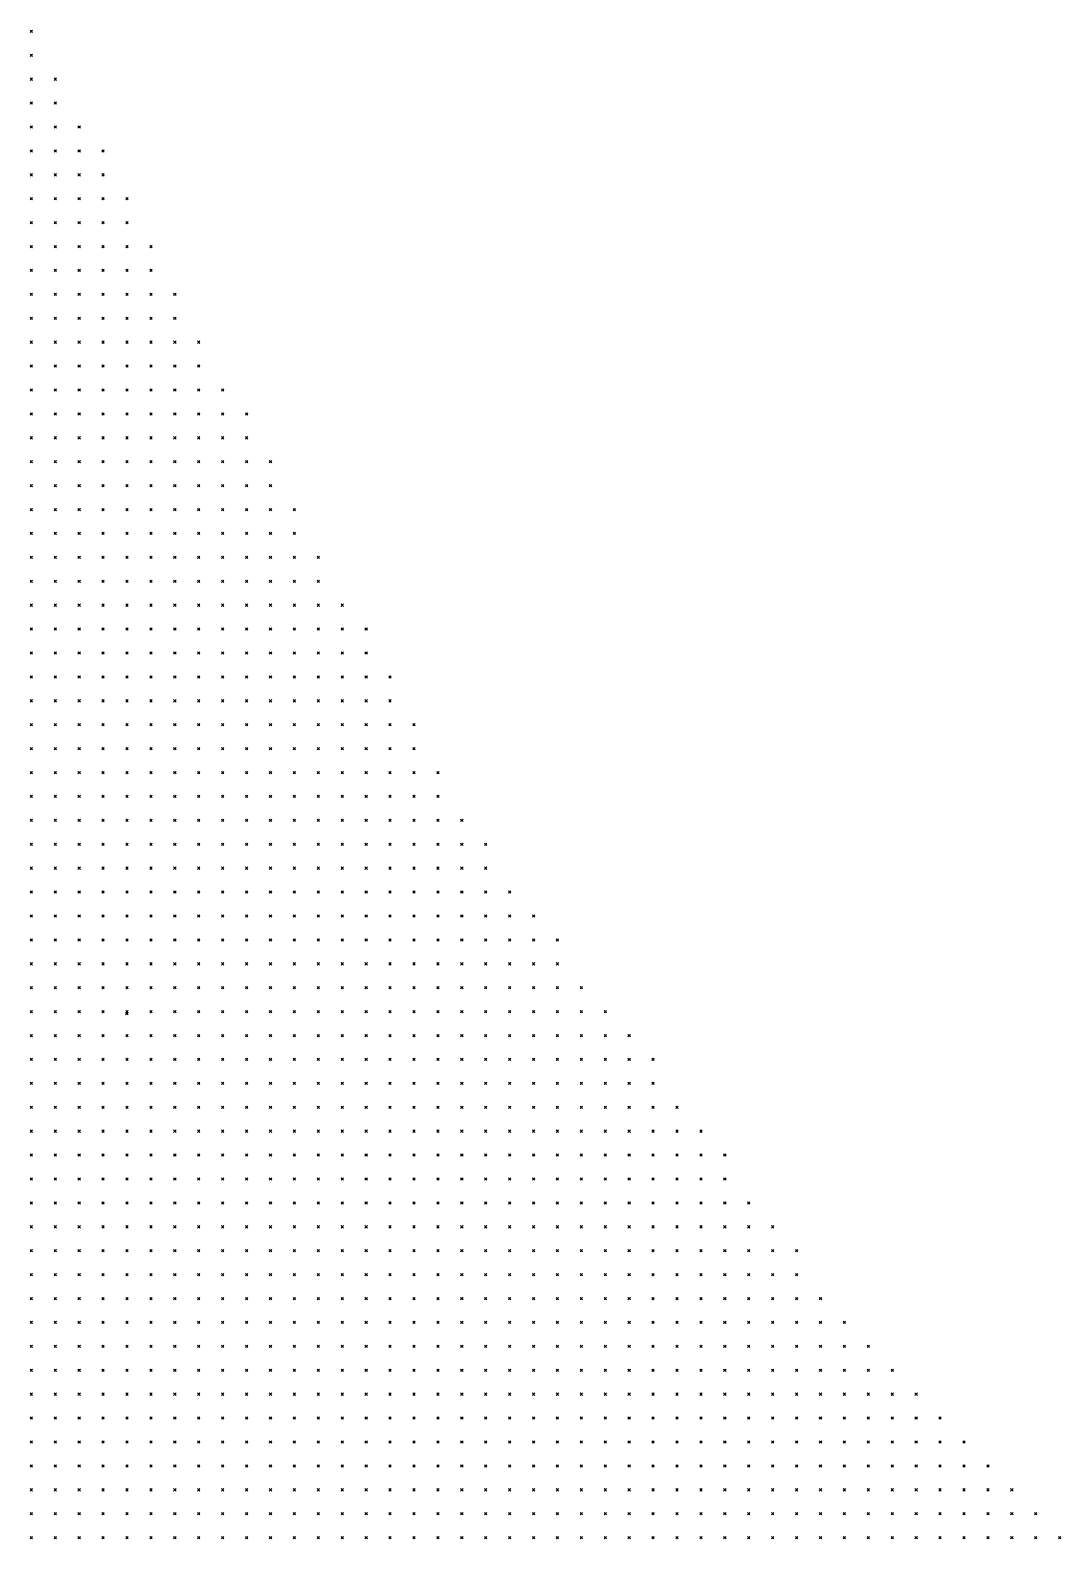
# Model space of a CAD drawing. Header units: metres. Extents: x 441556 to 446409, y 432338 to 461058.
# Drawn here: x 443606.5 to 443735.8, y 447163.1 to 447352.3 of the extents above; entities that cross this region are included whole.
import ezdxf

# ---------------------------------------------------------------- set-up
doc = ezdxf.new("R2010")
doc.units = ezdxf.units.M
doc.header["$MEASUREMENT"] = 0
doc.header["$PDMODE"] = 35
doc.header["$PDSIZE"] = 0.15
doc.layers.add('DTM-NOK-RevN_LIDAR_co_lidar', color=91, linetype='Continuous', lineweight=0)

msp = doc.modelspace()

# ---------------------------------------------------------------- linework, layer by layer
at = {"layer": 'DTM-NOK-RevN_LIDAR_co_lidar'}
for p in [(443606.649, 447352.165, 431.246), (443606.649, 447349.166, 429.344), (443606.649, 447346.166, 427.134), (443609.648, 447346.166, 428.389), (443606.649, 447343.167, 425.092), (443609.648, 447343.167, 426.367), (443606.649, 447340.168, 423.088), (443609.648, 447340.168, 424.361), (443612.647, 447340.168, 425.763), (443606.649, 447337.168, 421.081), (443609.648, 447337.168, 422.502), (443612.647, 447337.168, 423.935), (443615.647, 447337.168, 425.454), (443606.649, 447334.169, 419.059), (443609.648, 447334.169, 420.533), (443612.647, 447334.169, 422.048), (443615.647, 447334.169, 423.685), (443606.649, 447331.17, 417.105), (443609.648, 447331.17, 418.592), (443612.647, 447331.17, 420.29), (443615.647, 447331.17, 422.064), (443618.646, 447331.17, 423.807), (443606.649, 447328.17, 415.187), (443609.648, 447328.17, 416.716), (443612.647, 447328.17, 418.528), (443615.647, 447328.17, 420.278), (443618.646, 447328.17, 421.871), (443606.649, 447325.171, 413.347), (443609.648, 447325.171, 414.947), (443612.647, 447325.171, 416.664), (443615.647, 447325.171, 418.397), (443618.646, 447325.171, 420.207), (443621.645, 447325.171, 422.164), (443606.649, 447322.172, 411.392), (443609.648, 447322.172, 413.118), (443612.647, 447322.172, 414.904), (443615.647, 447322.172, 416.558), (443618.646, 447322.172, 418.315), (443621.645, 447322.172, 420.244), (443606.649, 447319.172, 409.465), (443609.648, 447319.172, 411.184), (443612.647, 447319.172, 412.91), (443615.647, 447319.172, 414.651), (443618.646, 447319.172, 416.423), (443621.645, 447319.172, 418.209), (443624.645, 447319.172, 419.999), (443606.649, 447316.173, 407.589), (443609.648, 447316.173, 409.444), (443612.647, 447316.173, 411.066), (443615.647, 447316.173, 412.754), (443618.646, 447316.173, 414.592), (443621.645, 447316.173, 416.294), (443624.645, 447316.173, 417.823), (443606.649, 447313.174, 405.884), (443609.648, 447313.174, 407.847), (443612.647, 447313.174, 409.494), (443615.647, 447313.174, 411.052), (443618.646, 447313.174, 412.719), (443621.645, 447313.174, 414.285), (443624.645, 447313.174, 415.72), (443627.644, 447313.174, 416.9), (443606.649, 447310.174, 404.285), (443609.648, 447310.174, 406.212), (443612.647, 447310.174, 407.898), (443615.647, 447310.174, 409.462), (443618.646, 447310.174, 410.94), (443621.645, 447310.174, 412.338), (443624.645, 447310.174, 413.698), (443627.644, 447310.174, 414.723), (443606.649, 447307.175, 402.575), (443609.648, 447307.175, 404.445), (443612.647, 447307.175, 406.175), (443615.647, 447307.175, 407.782), (443618.646, 447307.175, 409.174), (443621.645, 447307.175, 410.467), (443624.645, 447307.175, 411.731), (443627.644, 447307.175, 412.763), (443630.643, 447307.175, 413.754), (443606.649, 447304.176, 400.844), (443609.648, 447304.176, 402.65), (443612.647, 447304.176, 404.341), (443615.647, 447304.176, 405.932), (443618.646, 447304.176, 407.375), (443621.645, 447304.176, 408.633), (443624.645, 447304.176, 409.816), (443627.644, 447304.176, 410.933), (443630.643, 447304.176, 411.895), (443633.643, 447304.176, 412.706), (443606.649, 447301.176, 399.172), (443609.648, 447301.176, 400.926), (443612.647, 447301.176, 402.478), (443615.647, 447301.176, 404.064), (443618.646, 447301.176, 405.668), (443621.645, 447301.176, 406.903), (443624.645, 447301.176, 407.932), (443627.644, 447301.176, 408.927), (443630.643, 447301.176, 409.854), (443633.643, 447301.176, 410.725), (443606.649, 447298.177, 397.319), (443609.648, 447298.177, 398.94), (443612.647, 447298.177, 400.535), (443615.647, 447298.177, 402.153), (443618.646, 447298.177, 403.644), (443621.645, 447298.177, 404.78), (443624.645, 447298.177, 405.816), (443627.644, 447298.177, 406.621), (443630.643, 447298.177, 407.394), (443633.643, 447298.177, 409.008), (443636.642, 447298.177, 410.732), (443606.649, 447295.178, 395.203), (443609.648, 447295.178, 396.68), (443612.647, 447295.178, 398.274), (443615.647, 447295.178, 399.815), (443618.646, 447295.178, 401.177), (443621.645, 447295.178, 402.382), (443624.645, 447295.178, 403.336), (443627.644, 447295.178, 404.21), (443630.643, 447295.178, 405.717), (443633.643, 447295.178, 407.6), (443636.642, 447295.178, 409.208), (443606.649, 447292.178, 392.908), (443609.648, 447292.178, 394.433), (443612.647, 447292.178, 395.991), (443615.647, 447292.178, 397.562), (443618.646, 447292.178, 399.025), (443621.645, 447292.178, 400.138), (443624.645, 447292.178, 400.864), (443627.644, 447292.178, 402.085), (443630.643, 447292.178, 404.312), (443633.643, 447292.178, 405.974), (443636.642, 447292.178, 407.56), (443639.641, 447292.178, 409.316), (443606.649, 447289.179, 390.433), (443609.648, 447289.179, 391.94), (443612.647, 447289.179, 393.485), (443615.647, 447289.179, 395.264), (443618.646, 447289.179, 396.717), (443621.645, 447289.179, 397.403), (443624.645, 447289.179, 398.469), (443627.644, 447289.179, 400.65), (443630.643, 447289.179, 402.58), (443633.643, 447289.179, 404.148), (443636.642, 447289.179, 405.809), (443639.641, 447289.179, 407.583), (443606.649, 447286.18, 387.961), (443609.648, 447286.18, 389.543), (443612.647, 447286.18, 391.117), (443615.647, 447286.18, 392.248), (443618.646, 447286.18, 393.329), (443621.645, 447286.18, 394.812), (443624.645, 447286.18, 396.825), (443627.644, 447286.18, 399.194), (443630.643, 447286.18, 400.912), (443633.643, 447286.18, 402.496), (443636.642, 447286.18, 404.083), (443639.641, 447286.18, 405.78), (443642.641, 447286.18, 407.55), (443606.649, 447283.18, 385.378), (443609.648, 447283.18, 386.995), (443612.647, 447283.18, 387.916), (443615.647, 447283.18, 389.156), (443618.646, 447283.18, 390.799), (443621.645, 447283.18, 392.568), (443624.645, 447283.18, 395.436), (443627.644, 447283.18, 397.388), (443630.643, 447283.18, 398.943), (443633.643, 447283.18, 400.179), (443636.642, 447283.18, 401.909), (443639.641, 447283.18, 403.575), (443642.641, 447283.18, 404.994), (443606.649, 447280.181, 383.12), (443609.648, 447280.181, 384.72), (443612.647, 447280.181, 386.158), (443615.647, 447280.181, 387.113), (443618.646, 447280.181, 388.569), (443621.645, 447280.181, 391.306), (443624.645, 447280.181, 393.805), (443627.644, 447280.181, 395.296), (443630.643, 447280.181, 396.612), (443633.643, 447280.181, 398.071), (443636.642, 447280.181, 399.395), (443639.641, 447280.181, 400.093), (443642.641, 447280.181, 400.355), (443645.64, 447280.181, 400.995), (443606.649, 447277.182, 380.973), (443609.648, 447277.182, 382.584), (443612.647, 447277.182, 383.503), (443615.647, 447277.182, 384.797), (443618.646, 447277.182, 387.503), (443621.645, 447277.182, 390.161), (443624.645, 447277.182, 391.516), (443627.644, 447277.182, 392.761), (443630.643, 447277.182, 394.187), (443633.643, 447277.182, 395.654), (443636.642, 447277.182, 396.43), (443639.641, 447277.182, 396.838), (443642.641, 447277.182, 396.989), (443645.64, 447277.182, 397.875), (443648.639, 447277.182, 398.074), (443606.649, 447274.182, 378.547), (443609.648, 447274.182, 379.866), (443612.647, 447274.182, 381.328), (443615.647, 447274.182, 383.108), (443618.646, 447274.182, 385.455), (443621.645, 447274.182, 387.698), (443624.645, 447274.182, 389.351), (443627.644, 447274.182, 390.619), (443630.643, 447274.182, 392.313), (443633.643, 447274.182, 393.998), (443636.642, 447274.182, 394.262), (443639.641, 447274.182, 393.981), (443642.641, 447274.182, 394.262), (443645.64, 447274.182, 394.391), (443648.639, 447274.182, 395.015), (443606.649, 447271.183, 376.32), (443609.648, 447271.183, 377.904), (443612.647, 447271.183, 379.474), (443615.647, 447271.183, 381.3), (443618.646, 447271.183, 383.182), (443621.645, 447271.183, 385.06), (443624.645, 447271.183, 386.834), (443627.644, 447271.183, 388.129), (443630.643, 447271.183, 389.604), (443633.643, 447271.183, 389.908), (443636.642, 447271.183, 390.43), (443639.641, 447271.183, 390.748), (443642.641, 447271.183, 390.817), (443645.64, 447271.183, 391.554), (443648.639, 447271.183, 391.947), (443651.639, 447271.183, 392.576), (443606.649, 447268.183, 374.914), (443609.648, 447268.183, 376.22), (443612.647, 447268.183, 377.537), (443615.647, 447268.183, 379.089), (443618.646, 447268.183, 380.667), (443621.645, 447268.183, 382.25), (443624.645, 447268.183, 383.895), (443627.644, 447268.183, 385.246), (443630.643, 447268.183, 386.302), (443633.643, 447268.183, 387.019), (443636.642, 447268.183, 387.76), (443639.641, 447268.183, 387.931), (443642.641, 447268.183, 388.289), (443645.64, 447268.183, 389.026), (443648.639, 447268.183, 389.224), (443651.639, 447268.183, 389.88), (443606.649, 447265.184, 373.601), (443609.648, 447265.184, 374.303), (443612.647, 447265.184, 375.127), (443615.647, 447265.184, 376.471), (443618.646, 447265.184, 377.945), (443621.645, 447265.184, 379.25), (443624.645, 447265.184, 380.953), (443627.644, 447265.184, 382.791), (443630.643, 447265.184, 383.808), (443633.643, 447265.184, 384.565), (443636.642, 447265.184, 384.677), (443639.641, 447265.184, 385.22), (443642.641, 447265.184, 385.987), (443645.64, 447265.184, 386.147), (443648.639, 447265.184, 386.347), (443651.639, 447265.184, 386.366), (443654.638, 447265.184, 387.308), (443606.649, 447262.185, 372.16), (443609.648, 447262.185, 372.597), (443612.647, 447262.185, 373.295), (443615.647, 447262.185, 374.396), (443618.646, 447262.185, 375.581), (443621.645, 447262.185, 376.71), (443624.645, 447262.185, 378.017), (443627.644, 447262.185, 379.559), (443630.643, 447262.185, 381.294), (443633.643, 447262.185, 382.19), (443636.642, 447262.185, 382.407), (443639.641, 447262.185, 382.621), (443642.641, 447262.185, 383.369), (443645.64, 447262.185, 383.368), (443648.639, 447262.185, 383.828), (443651.639, 447262.185, 383.793), (443654.638, 447262.185, 384.771), (443606.649, 447259.185, 371.176), (443609.648, 447259.185, 371.763), (443612.647, 447259.185, 372.359), (443615.647, 447259.185, 373.142), (443618.646, 447259.185, 374.055), (443621.645, 447259.185, 374.995), (443624.645, 447259.185, 376.06), (443627.644, 447259.185, 377.244), (443630.643, 447259.185, 378.489), (443633.643, 447259.185, 379.456), (443636.642, 447259.185, 380.018), (443639.641, 447259.185, 380.462), (443642.641, 447259.185, 380.939), (443645.64, 447259.185, 381.469), (443648.639, 447259.185, 382.586), (443651.639, 447259.185, 383.196), (443654.638, 447259.185, 384.617), (443657.637, 447259.185, 386.451), (443606.649, 447256.186, 370.862), (443609.648, 447256.186, 371.531), (443612.647, 447256.186, 372.134), (443615.647, 447256.186, 372.869), (443618.646, 447256.186, 373.759), (443621.645, 447256.186, 374.564), (443624.645, 447256.186, 375.276), (443627.644, 447256.186, 376.037), (443630.643, 447256.186, 376.895), (443633.643, 447256.186, 377.809), (443636.642, 447256.186, 378.566), (443639.641, 447256.186, 379.318), (443642.641, 447256.186, 380.012), (443645.64, 447256.186, 380.95), (443648.639, 447256.186, 382.082), (443651.639, 447256.186, 383.437), (443654.638, 447256.186, 385.522), (443657.637, 447256.186, 387.779), (443606.649, 447253.187, 371.99), (443609.648, 447253.187, 373.07), (443612.647, 447253.187, 373.61), (443615.647, 447253.187, 373.947), (443618.646, 447253.187, 374.477), (443621.645, 447253.187, 374.975), (443624.645, 447253.187, 375.482), (443627.644, 447253.187, 376.144), (443630.643, 447253.187, 377.001), (443633.643, 447253.187, 377.62), (443636.642, 447253.187, 378.329), (443639.641, 447253.187, 379.312), (443642.641, 447253.187, 379.976), (443645.64, 447253.187, 381.127), (443648.639, 447253.187, 382.728), (443651.639, 447253.187, 384.78), (443654.638, 447253.187, 387.054), (443657.637, 447253.187, 388.76), (443660.637, 447253.187, 391.808), (443606.649, 447250.187, 374.685), (443609.648, 447250.187, 376.289), (443612.647, 447250.187, 376.949), (443615.647, 447250.187, 377.092), (443618.646, 447250.187, 377.236), (443621.645, 447250.187, 377.458), (443624.645, 447250.187, 377.409), (443627.644, 447250.187, 377.637), (443630.643, 447250.187, 378.486), (443633.643, 447250.187, 378.67), (443636.642, 447250.187, 379.201), (443639.641, 447250.187, 379.971), (443642.641, 447250.187, 380.729), (443645.64, 447250.187, 382.26), (443648.639, 447250.187, 384.54), (443651.639, 447250.187, 386.604), (443654.638, 447250.187, 388.696), (443657.637, 447250.187, 390.511), (443660.637, 447250.187, 393.366), (443663.636, 447250.187, 395.699), (443606.649, 447247.188, 378.453), (443609.648, 447247.188, 380.203), (443612.647, 447247.188, 380.91), (443615.647, 447247.188, 381.184), (443618.646, 447247.188, 381.505), (443621.645, 447247.188, 381.524), (443624.645, 447247.188, 381.008), (443627.644, 447247.188, 381.117), (443630.643, 447247.188, 381.688), (443633.643, 447247.188, 381.511), (443636.642, 447247.188, 381.212), (443639.641, 447247.188, 381.315), (443642.641, 447247.188, 382.78), (443645.64, 447247.188, 384.667), (443648.639, 447247.188, 387.267), (443651.639, 447247.188, 389.014), (443654.638, 447247.188, 390.698), (443657.637, 447247.188, 393.023), (443660.637, 447247.188, 395.258), (443663.636, 447247.188, 397.927), (443606.649, 447244.189, 381.842), (443609.648, 447244.189, 383.814), (443612.647, 447244.189, 384.87), (443615.647, 447244.189, 385.562), (443618.646, 447244.189, 385.98), (443621.645, 447244.189, 385.763), (443624.645, 447244.189, 385.674), (443627.644, 447244.189, 386.219), (443630.643, 447244.189, 385.993), (443633.643, 447244.189, 385.368), (443636.642, 447244.189, 384.09), (443639.641, 447244.189, 383.876), (443642.641, 447244.189, 385.709), (443645.64, 447244.189, 387.947), (443648.639, 447244.189, 390.373), (443651.639, 447244.189, 392.089), (443654.638, 447244.189, 393.324), (443657.637, 447244.189, 395.639), (443660.637, 447244.189, 397.911), (443663.636, 447244.189, 401.21), (443666.635, 447244.189, 404.98), (443606.649, 447241.189, 384.321), (443609.648, 447241.189, 386.732), (443612.647, 447241.189, 388.499), (443615.647, 447241.189, 389.879), (443618.646, 447241.189, 390.398), (443621.645, 447241.189, 390.32), (443624.645, 447241.189, 390.739), (443627.644, 447241.189, 391.004), (443630.643, 447241.189, 390.052), (443633.643, 447241.189, 389.06), (443636.642, 447241.189, 387.671), (443639.641, 447241.189, 387.678), (443642.641, 447241.189, 388.879), (443645.64, 447241.189, 391.208), (443648.639, 447241.189, 393.585), (443651.639, 447241.189, 395.234), (443654.638, 447241.189, 396.529), (443657.637, 447241.189, 399.329), (443660.637, 447241.189, 402.233), (443663.636, 447241.189, 405.199), (443666.635, 447241.189, 408.358), (443669.635, 447241.189, 410.684), (443606.649, 447238.19, 386.282), (443609.648, 447238.19, 389.063), (443612.647, 447238.19, 391.326), (443615.647, 447238.19, 393.155), (443618.646, 447238.19, 394.271), (443621.645, 447238.19, 394.701), (443624.645, 447238.19, 395.049), (443627.644, 447238.19, 394.688), (443630.643, 447238.19, 393.655), (443633.643, 447238.19, 392.765), (443636.642, 447238.19, 391.751), (443639.641, 447238.19, 391.828), (443642.641, 447238.19, 392.711), (443645.64, 447238.19, 394.518), (443648.639, 447238.19, 396.734), (443651.639, 447238.19, 398.915), (443654.638, 447238.19, 401.052), (443657.637, 447238.19, 404.418), (443660.637, 447238.19, 407.21), (443663.636, 447238.19, 409.472), (443666.635, 447238.19, 411.57), (443669.635, 447238.19, 413.401), (443672.634, 447238.19, 415.083), (443606.649, 447235.191, 387.469), (443609.648, 447235.191, 390.579), (443612.647, 447235.191, 393.317), (443615.647, 447235.191, 395.54), (443618.646, 447235.191, 397.187), (443621.645, 447235.191, 397.968), (443624.645, 447235.191, 398.25), (443627.644, 447235.191, 398.071), (443630.643, 447235.191, 397.266), (443633.643, 447235.191, 396.559), (443636.642, 447235.191, 395.717), (443639.641, 447235.191, 395.856), (443642.641, 447235.191, 397.12), (443645.64, 447235.191, 398.443), (443648.639, 447235.191, 400.091), (443651.639, 447235.191, 403.238), (443654.638, 447235.191, 406.196), (443657.637, 447235.191, 408.908), (443660.637, 447235.191, 411.336), (443663.636, 447235.191, 413.567), (443666.635, 447235.191, 415.251), (443669.635, 447235.191, 416.621), (443672.634, 447235.191, 417.96), (443606.649, 447232.191, 388.141), (443609.648, 447232.191, 391.201), (443612.647, 447232.191, 394.374), (443615.647, 447232.191, 397.303), (443618.646, 447232.191, 399.442), (443621.645, 447232.191, 400.64), (443624.645, 447232.191, 401.087), (443627.644, 447232.191, 401.276), (443630.643, 447232.191, 400.89), (443633.643, 447232.191, 400.224), (443636.642, 447232.191, 399.681), (443639.641, 447232.191, 400.348), (443642.641, 447232.191, 401.264), (443645.64, 447232.191, 402.628), (443648.639, 447232.191, 404.601), (443651.639, 447232.191, 407.049), (443654.638, 447232.191, 409.91), (443657.637, 447232.191, 412.006), (443660.637, 447232.191, 415.001), (443663.636, 447232.191, 416.924), (443666.635, 447232.191, 418.484), (443669.635, 447232.191, 419.909), (443672.634, 447232.191, 421.009), (443675.633, 447232.191, 421.471), (443606.649, 447229.192, 388.389), (443609.648, 447229.192, 391.245), (443612.647, 447229.192, 394.821), (443615.647, 447229.192, 398.096), (443618.62, 447228.931, 400.872), (443618.646, 447229.192, 400.403), (443621.645, 447229.192, 402.051), (443624.645, 447229.192, 403.281), (443627.644, 447229.192, 404.231), (443630.643, 447229.192, 404.295), (443633.643, 447229.192, 404.014), (443636.642, 447229.192, 404.118), (443639.641, 447229.192, 404.859), (443642.641, 447229.192, 405.655), (443645.64, 447229.192, 407.139), (443648.639, 447229.192, 408.637), (443651.639, 447229.192, 410.537), (443654.638, 447229.192, 412.947), (443657.637, 447229.192, 414.581), (443660.637, 447229.192, 417.078), (443663.636, 447229.192, 419.239), (443666.635, 447229.192, 421.044), (443669.635, 447229.192, 422.63), (443672.634, 447229.192, 423.545), (443675.633, 447229.192, 423.831), (443678.633, 447229.192, 423.014), (443606.649, 447226.193, 388.649), (443609.648, 447226.193, 391.299), (443612.647, 447226.193, 394.834), (443615.647, 447226.193, 398.176), (443618.646, 447226.193, 400.361), (443621.645, 447226.193, 402.266), (443624.645, 447226.193, 404.475), (443627.644, 447226.193, 406.403), (443630.643, 447226.193, 407.174), (443633.643, 447226.193, 407.299), (443636.642, 447226.193, 407.657), (443639.641, 447226.193, 408.339), (443642.641, 447226.193, 408.724), (443645.64, 447226.193, 409.73), (443648.639, 447226.193, 411.096), (443651.639, 447226.193, 412.854), (443654.638, 447226.193, 414.66), (443657.637, 447226.193, 416.241), (443660.637, 447226.193, 418.044), (443663.636, 447226.193, 419.806), (443666.635, 447226.193, 421.509), (443669.635, 447226.193, 423.132), (443672.634, 447226.193, 424.454), (443675.633, 447226.193, 424.983), (443678.633, 447226.193, 424.599), (443681.632, 447226.193, 423.891), (443606.649, 447223.193, 389.041), (443609.648, 447223.193, 391.698), (443612.647, 447223.193, 394.681), (443615.647, 447223.193, 397.453), (443618.646, 447223.193, 399.652), (443621.645, 447223.193, 401.955), (443624.645, 447223.193, 404.305), (443627.644, 447223.193, 406.14), (443630.643, 447223.193, 407.651), (443633.643, 447223.193, 408.753), (443636.642, 447223.193, 409.651), (443639.641, 447223.193, 410.335), (443642.641, 447223.193, 411.274), (443645.64, 447223.193, 412.187), (443648.639, 447223.193, 413.175), (443651.639, 447223.193, 414.249), (443654.638, 447223.193, 415.733), (443657.637, 447223.193, 417.083), (443660.637, 447223.193, 418.64), (443663.636, 447223.193, 420.086), (443666.635, 447223.193, 421.555), (443669.635, 447223.193, 423.075), (443672.634, 447223.193, 424.408), (443675.633, 447223.193, 425.438), (443678.633, 447223.193, 426.049), (443681.632, 447223.193, 426.644), (443684.631, 447223.193, 427.305), (443606.649, 447220.194, 388.775), (443609.648, 447220.194, 391.596), (443612.647, 447220.194, 394.366), (443615.647, 447220.194, 396.812), (443618.646, 447220.194, 399.124), (443621.645, 447220.194, 401.684), (443624.645, 447220.194, 404.297), (443627.644, 447220.194, 406.295), (443630.643, 447220.194, 407.994), (443633.643, 447220.194, 409.661), (443636.642, 447220.194, 410.918), (443639.641, 447220.194, 412.044), (443642.641, 447220.194, 412.867), (443645.64, 447220.194, 413.837), (443648.639, 447220.194, 414.646), (443651.639, 447220.194, 415.544), (443654.638, 447220.194, 416.873), (443657.637, 447220.194, 417.852), (443660.637, 447220.194, 419.043), (443663.636, 447220.194, 420.337), (443666.635, 447220.194, 421.597), (443669.635, 447220.194, 422.91), (443672.634, 447220.194, 424.257), (443675.633, 447220.194, 425.554), (443678.633, 447220.194, 426.858), (443681.632, 447220.194, 428.18), (443684.631, 447220.194, 429.597), (443606.649, 447217.195, 388.74), (443609.648, 447217.195, 391.462), (443612.647, 447217.195, 394.078), (443615.647, 447217.195, 396.669), (443618.646, 447217.195, 399.077), (443621.645, 447217.195, 401.731), (443624.645, 447217.195, 404.415), (443627.644, 447217.195, 406.656), (443630.643, 447217.195, 408.553), (443633.643, 447217.195, 410.15), (443636.642, 447217.195, 411.65), (443639.641, 447217.195, 412.94), (443642.641, 447217.195, 414.09), (443645.64, 447217.195, 414.929), (443648.639, 447217.195, 415.916), (443651.639, 447217.195, 416.844), (443654.638, 447217.195, 417.758), (443657.637, 447217.195, 418.668), (443660.637, 447217.195, 419.62), (443663.636, 447217.195, 420.758), (443666.635, 447217.195, 421.887), (443669.635, 447217.195, 422.978), (443672.634, 447217.195, 424.117), (443675.633, 447217.195, 425.392), (443678.633, 447217.195, 426.726), (443681.632, 447217.195, 428.104), (443684.631, 447217.195, 429.608), (443687.631, 447217.195, 431.269), (443606.649, 447214.195, 388.814), (443609.648, 447214.195, 391.912), (443612.647, 447214.195, 394.657), (443615.647, 447214.195, 397.011), (443618.646, 447214.195, 399.429), (443621.645, 447214.195, 402.06), (443624.645, 447214.195, 404.684), (443627.644, 447214.195, 406.903), (443630.643, 447214.195, 408.926), (443633.643, 447214.195, 410.529), (443636.642, 447214.195, 412.001), (443639.641, 447214.195, 413.624), (443642.641, 447214.195, 414.938), (443645.64, 447214.195, 415.994), (443648.639, 447214.195, 416.898), (443651.639, 447214.195, 417.701), (443654.638, 447214.195, 418.574), (443657.637, 447214.195, 419.434), (443660.637, 447214.195, 420.274), (443663.636, 447214.195, 421.144), (443666.635, 447214.195, 422.08), (443669.635, 447214.195, 423.034), (443672.634, 447214.195, 424.116), (443675.633, 447214.195, 425.256), (443678.633, 447214.195, 426.544), (443681.632, 447214.195, 427.936), (443684.631, 447214.195, 429.38), (443687.631, 447214.195, 431.043), (443690.63, 447214.195, 432.714), (443606.649, 447211.196, 389.367), (443609.648, 447211.196, 392.5), (443612.647, 447211.196, 394.977), (443615.647, 447211.196, 397.309), (443618.646, 447211.196, 399.818), (443621.645, 447211.196, 402.484), (443624.645, 447211.196, 404.859), (443627.644, 447211.196, 407.048), (443630.643, 447211.196, 409.135), (443633.643, 447211.196, 410.645), (443636.642, 447211.196, 412.127), (443639.641, 447211.196, 413.558), (443642.641, 447211.196, 414.973), (443645.64, 447211.196, 416.248), (443648.639, 447211.196, 417.312), (443651.639, 447211.196, 418.21), (443654.638, 447211.196, 419.022), (443657.637, 447211.196, 419.902), (443660.637, 447211.196, 420.776), (443663.636, 447211.196, 421.619), (443666.635, 447211.196, 422.414), (443669.635, 447211.196, 423.273), (443672.634, 447211.196, 424.191), (443675.633, 447211.196, 425.119), (443678.633, 447211.196, 426.182), (443681.632, 447211.196, 427.495), (443684.631, 447211.196, 428.943), (443687.631, 447211.196, 430.464), (443690.63, 447211.196, 432.151), (443693.63, 447211.196, 433.877), (443606.649, 447208.197, 388.837), (443609.648, 447208.197, 392.115), (443612.647, 447208.197, 394.702), (443615.647, 447208.197, 397.183), (443618.646, 447208.197, 399.989), (443621.645, 447208.197, 402.787), (443624.645, 447208.197, 405.253), (443627.644, 447208.197, 407.142), (443630.643, 447208.197, 408.855), (443633.643, 447208.197, 410.4), (443636.642, 447208.197, 411.928), (443639.641, 447208.197, 413.287), (443642.641, 447208.197, 414.449), (443645.64, 447208.197, 415.658), (443648.639, 447208.197, 416.849), (443651.639, 447208.197, 417.87), (443654.638, 447208.197, 418.925), (443657.637, 447208.197, 419.751), (443660.637, 447208.197, 420.662), (443663.636, 447208.197, 421.493), (443666.635, 447208.197, 422.371), (443669.635, 447208.197, 423.195), (443672.634, 447208.197, 424.011), (443675.633, 447208.197, 424.932), (443678.633, 447208.197, 425.939), (443681.632, 447208.197, 427.06), (443684.631, 447208.197, 428.376), (443687.631, 447208.197, 429.93), (443690.63, 447208.197, 431.667), (443693.63, 447208.197, 433.378), (443606.649, 447205.197, 388.623), (443609.648, 447205.197, 392.098), (443612.647, 447205.197, 394.761), (443615.647, 447205.197, 397.308), (443618.646, 447205.197, 400.04), (443621.645, 447205.197, 402.616), (443624.645, 447205.197, 405.017), (443627.644, 447205.197, 406.635), (443630.643, 447205.197, 408.149), (443633.643, 447205.197, 409.747), (443636.642, 447205.197, 411.118), (443639.641, 447205.197, 412.189), (443642.641, 447205.197, 413.265), (443645.64, 447205.197, 414.406), (443648.639, 447205.197, 415.698), (443651.639, 447205.197, 416.594), (443654.638, 447205.197, 417.959), (443657.637, 447205.197, 419.134), (443660.637, 447205.197, 420.067), (443663.636, 447205.197, 421.02), (443666.635, 447205.197, 421.797), (443669.635, 447205.197, 422.629), (443672.634, 447205.197, 423.517), (443675.633, 447205.197, 424.407), (443678.633, 447205.197, 425.335), (443681.632, 447205.197, 426.326), (443684.631, 447205.197, 427.498), (443687.631, 447205.197, 429.07), (443690.63, 447205.197, 431.016), (443693.63, 447205.197, 432.931), (443696.629, 447205.197, 434.615), (443606.649, 447202.198, 389.031), (443609.648, 447202.198, 392.472), (443612.647, 447202.198, 395.115), (443615.647, 447202.198, 397.543), (443618.646, 447202.198, 400.055), (443621.645, 447202.198, 402.177), (443624.645, 447202.198, 403.981), (443627.644, 447202.198, 405.48), (443630.643, 447202.198, 406.889), (443633.643, 447202.198, 408.372), (443636.642, 447202.198, 409.593), (443639.641, 447202.198, 410.737), (443642.641, 447202.198, 411.789), (443645.64, 447202.198, 413.031), (443648.639, 447202.198, 413.934), (443651.639, 447202.198, 414.967), (443654.638, 447202.198, 416.403), (443657.637, 447202.198, 417.895), (443660.637, 447202.198, 418.983), (443663.636, 447202.198, 420.066), (443666.635, 447202.198, 420.917), (443669.635, 447202.198, 421.82), (443672.634, 447202.198, 422.68), (443675.633, 447202.198, 423.58), (443678.633, 447202.198, 424.545), (443681.632, 447202.198, 425.567), (443684.631, 447202.198, 426.773), (443687.631, 447202.198, 428.281), (443690.63, 447202.198, 430.227), (443693.63, 447202.198, 432.284), (443696.629, 447202.198, 434.019), (443699.628, 447202.198, 435.755), (443606.649, 447199.199, 389.204), (443609.648, 447199.199, 392.473), (443612.647, 447199.199, 395.141), (443615.647, 447199.199, 397.429), (443618.646, 447199.199, 399.477), (443621.645, 447199.199, 401.213), (443624.645, 447199.199, 402.727), (443627.644, 447199.199, 404.015), (443630.643, 447199.199, 405.221), (443633.643, 447199.199, 406.48), (443636.642, 447199.199, 407.714), (443639.641, 447199.199, 408.432), (443642.641, 447199.199, 409.317), (443645.64, 447199.199, 411.187), (443648.639, 447199.199, 412.164), (443651.639, 447199.199, 413.682), (443654.638, 447199.199, 415.12), (443657.637, 447199.199, 416.335), (443660.637, 447199.199, 417.54), (443663.636, 447199.199, 418.642), (443666.635, 447199.199, 419.776), (443669.635, 447199.199, 420.741), (443672.634, 447199.199, 421.705), (443675.633, 447199.199, 422.751), (443678.633, 447199.199, 423.727), (443681.632, 447199.199, 424.727), (443684.631, 447199.199, 425.899), (443687.631, 447199.199, 427.355), (443690.63, 447199.199, 429.161), (443693.63, 447199.199, 430.981), (443696.629, 447199.199, 433.025), (443699.628, 447199.199, 435.269), (443702.628, 447199.199, 436.826), (443606.649, 447196.199, 389.503), (443609.648, 447196.199, 392.324), (443612.647, 447196.199, 394.703), (443615.647, 447196.199, 396.707), (443618.646, 447196.199, 398.402), (443621.645, 447196.199, 399.812), (443624.645, 447196.199, 401.051), (443627.644, 447196.199, 402.165), (443630.643, 447196.199, 403.241), (443633.643, 447196.199, 404.33), (443636.642, 447196.199, 405.53), (443639.641, 447196.199, 406.584), (443642.641, 447196.199, 407.599), (443645.64, 447196.199, 408.955), (443648.639, 447196.199, 410.513), (443651.639, 447196.199, 412.334), (443654.638, 447196.199, 413.912), (443657.637, 447196.199, 415.033), (443660.637, 447196.199, 416.093), (443663.636, 447196.199, 417.35), (443666.635, 447196.199, 418.493), (443669.635, 447196.199, 419.548), (443672.634, 447196.199, 420.674), (443675.633, 447196.199, 421.83), (443678.633, 447196.199, 422.918), (443681.632, 447196.199, 424.005), (443684.631, 447196.199, 425.278), (443687.631, 447196.199, 426.735), (443690.63, 447196.199, 428.249), (443693.63, 447196.199, 429.947), (443696.629, 447196.199, 431.93), (443699.628, 447196.199, 434.172), (443702.628, 447196.199, 436.108), (443606.649, 447193.2, 389.417), (443609.648, 447193.2, 391.897), (443612.647, 447193.2, 393.83), (443615.647, 447193.2, 395.488), (443618.646, 447193.2, 396.859), (443621.645, 447193.2, 398.058), (443624.645, 447193.2, 399.089), (443627.644, 447193.2, 399.993), (443630.643, 447193.2, 401.131), (443633.643, 447193.2, 402.315), (443636.642, 447193.2, 403.521), (443639.641, 447193.2, 404.779), (443642.641, 447193.2, 406.115), (443645.64, 447193.2, 407.219), (443648.639, 447193.2, 409.15), (443651.639, 447193.2, 411.008), (443654.638, 447193.2, 412.703), (443657.637, 447193.2, 413.995), (443660.637, 447193.2, 415.04), (443663.636, 447193.2, 416.272), (443666.635, 447193.2, 417.398), (443669.635, 447193.2, 418.495), (443672.634, 447193.2, 419.683), (443675.633, 447193.2, 420.885), (443678.633, 447193.2, 422.097), (443681.632, 447193.2, 423.376), (443684.631, 447193.2, 424.679), (443687.631, 447193.2, 426.025), (443690.63, 447193.2, 427.48), (443693.63, 447193.2, 429.081), (443696.629, 447193.2, 431.137), (443699.628, 447193.2, 433.201), (443702.628, 447193.2, 435.284), (443705.627, 447193.2, 437.219), (443606.649, 447190.201, 388.755), (443609.648, 447190.201, 390.856), (443612.647, 447190.201, 392.344), (443615.647, 447190.201, 393.737), (443618.646, 447190.201, 394.954), (443621.645, 447190.201, 395.93), (443624.645, 447190.201, 396.772), (443627.644, 447190.201, 397.72), (443630.643, 447190.201, 398.807), (443633.643, 447190.201, 399.992), (443636.642, 447190.201, 401.479), (443639.641, 447190.201, 402.882), (443642.641, 447190.201, 404.521), (443645.64, 447190.201, 405.879), (443648.639, 447190.201, 407.786), (443651.639, 447190.201, 409.802), (443654.638, 447190.201, 411.641), (443657.637, 447190.201, 413.006), (443660.637, 447190.201, 414.282), (443663.636, 447190.201, 415.575), (443666.635, 447190.201, 416.699), (443669.635, 447190.201, 417.7), (443672.634, 447190.201, 418.81), (443675.633, 447190.201, 420.018), (443678.633, 447190.201, 421.357), (443681.632, 447190.201, 422.77), (443684.631, 447190.201, 424.156), (443687.631, 447190.201, 425.527), (443690.63, 447190.201, 426.844), (443693.63, 447190.201, 428.414), (443696.629, 447190.201, 430.486), (443699.628, 447190.201, 432.517), (443702.628, 447190.201, 434.532), (443705.627, 447190.201, 436.526), (443708.626, 447190.201, 438.264), (443606.649, 447187.201, 387.369), (443609.648, 447187.201, 389.161), (443612.647, 447187.201, 390.344), (443615.647, 447187.201, 391.463), (443618.646, 447187.201, 392.589), (443621.645, 447187.201, 393.544), (443624.645, 447187.201, 394.358), (443627.644, 447187.201, 395.304), (443630.643, 447187.201, 396.383), (443633.643, 447187.201, 397.667), (443636.642, 447187.201, 399.253), (443639.641, 447187.201, 400.695), (443642.641, 447187.201, 402.393), (443645.64, 447187.201, 404.169), (443648.639, 447187.201, 406.213), (443651.639, 447187.201, 407.989), (443654.638, 447187.201, 410.06), (443657.637, 447187.201, 411.791), (443660.637, 447187.201, 413.43), (443663.636, 447187.201, 414.902), (443666.635, 447187.201, 416.154), (443669.635, 447187.201, 417.195), (443672.634, 447187.201, 418.243), (443675.633, 447187.201, 419.467), (443678.633, 447187.201, 420.786), (443681.632, 447187.201, 422.264), (443684.631, 447187.201, 423.855), (443687.631, 447187.201, 425.24), (443690.63, 447187.201, 426.494), (443693.63, 447187.201, 427.971), (443696.629, 447187.201, 429.862), (443699.628, 447187.201, 431.741), (443702.628, 447187.201, 433.696), (443705.627, 447187.201, 435.655), (443708.626, 447187.201, 437.512), (443711.626, 447187.201, 439.124), (443606.649, 447184.202, 385.558), (443609.648, 447184.202, 387.07), (443612.647, 447184.202, 388.02), (443615.647, 447184.202, 389.011), (443618.646, 447184.202, 390.141), (443621.645, 447184.202, 391.151), (443624.645, 447184.202, 391.99), (443627.644, 447184.202, 392.9), (443630.643, 447184.202, 394.046), (443633.643, 447184.202, 395.63), (443636.642, 447184.202, 397.275), (443639.641, 447184.202, 398.789), (443642.641, 447184.202, 400.197), (443645.64, 447184.202, 402.174), (443648.639, 447184.202, 404.233), (443651.639, 447184.202, 406.327), (443654.638, 447184.202, 408.621), (443657.637, 447184.202, 410.85), (443660.637, 447184.202, 412.715), (443663.636, 447184.202, 414.232), (443666.635, 447184.202, 415.61), (443669.635, 447184.202, 416.826), (443672.634, 447184.202, 417.943), (443675.633, 447184.202, 419.199), (443678.633, 447184.202, 420.531), (443681.632, 447184.202, 422.008), (443684.631, 447184.202, 423.635), (443687.631, 447184.202, 425.043), (443690.63, 447184.202, 426.326), (443693.63, 447184.202, 427.811), (443696.629, 447184.202, 429.402), (443699.628, 447184.202, 431.03), (443702.628, 447184.202, 432.817), (443705.627, 447184.202, 434.817), (443708.626, 447184.202, 436.825), (443711.626, 447184.202, 438.45), (443714.625, 447184.202, 440.16), (443606.649, 447181.203, 383.278), (443609.648, 447181.203, 384.691), (443612.647, 447181.203, 385.593), (443615.647, 447181.203, 386.535), (443618.646, 447181.203, 387.623), (443621.645, 447181.203, 388.611), (443624.645, 447181.203, 389.528), (443627.644, 447181.203, 390.473), (443630.643, 447181.203, 391.82), (443633.643, 447181.203, 393.544), (443636.642, 447181.203, 395.273), (443639.641, 447181.203, 396.839), (443642.641, 447181.203, 398.331), (443645.64, 447181.203, 400.278), (443648.639, 447181.203, 402.316), (443651.639, 447181.203, 404.83), (443654.638, 447181.203, 407.463), (443657.637, 447181.203, 410.025), (443660.637, 447181.203, 412.216), (443663.636, 447181.203, 413.762), (443666.635, 447181.203, 415.234), (443669.635, 447181.203, 416.582), (443672.634, 447181.203, 417.794), (443675.633, 447181.203, 419.106), (443678.633, 447181.203, 420.514), (443681.632, 447181.203, 421.967), (443684.631, 447181.203, 423.476), (443687.631, 447181.203, 424.907), (443690.63, 447181.203, 426.28), (443693.63, 447181.203, 427.745), (443696.629, 447181.203, 429.109), (443699.628, 447181.203, 430.686), (443702.628, 447181.203, 432.34), (443705.627, 447181.203, 434.224), (443708.626, 447181.203, 436.193), (443711.626, 447181.203, 437.85), (443714.625, 447181.203, 439.471), (443717.624, 447181.203, 441.137), (443606.649, 447178.203, 380.568), (443609.648, 447178.203, 382.147), (443612.647, 447178.203, 383.088), (443615.647, 447178.203, 384.002), (443618.646, 447178.203, 385.084), (443621.645, 447178.203, 386.073), (443624.645, 447178.203, 387.101), (443627.644, 447178.203, 388.115), (443630.643, 447178.203, 389.641), (443633.643, 447178.203, 391.452), (443636.642, 447178.203, 393.209), (443639.641, 447178.203, 394.779), (443642.641, 447178.203, 396.556), (443645.64, 447178.203, 398.411), (443648.639, 447178.203, 400.569), (443651.639, 447178.203, 403.097), (443654.638, 447178.203, 406.147), (443657.637, 447178.203, 409.315), (443660.637, 447178.203, 411.8), (443663.636, 447178.203, 413.48), (443666.635, 447178.203, 415.069), (443669.635, 447178.203, 416.536), (443672.634, 447178.203, 417.832), (443675.633, 447178.203, 419.189), (443678.633, 447178.203, 420.616), (443681.632, 447178.203, 422.013), (443684.631, 447178.203, 423.414), (443687.631, 447178.203, 424.842), (443690.63, 447178.203, 426.258), (443693.63, 447178.203, 427.593), (443696.629, 447178.203, 428.895), (443699.628, 447178.203, 430.501), (443702.628, 447178.203, 432.167), (443705.627, 447178.203, 433.86), (443708.626, 447178.203, 435.68), (443711.626, 447178.203, 437.338), (443714.625, 447178.203, 438.964), (443717.624, 447178.203, 440.519), (443720.624, 447178.203, 442.162), (443606.649, 447175.204, 377.959), (443609.648, 447175.204, 379.691), (443612.647, 447175.204, 380.568), (443615.647, 447175.204, 381.459), (443618.646, 447175.204, 382.608), (443621.645, 447175.204, 383.716), (443624.645, 447175.204, 384.851), (443627.644, 447175.204, 386), (443630.643, 447175.204, 387.542), (443633.643, 447175.204, 389.554), (443636.642, 447175.204, 391.316), (443639.641, 447175.204, 393.073), (443642.641, 447175.204, 394.868), (443645.64, 447175.204, 396.693), (443648.639, 447175.204, 398.868), (443651.639, 447175.204, 401.525), (443654.638, 447175.204, 405.11), (443657.637, 447175.204, 408.7), (443660.637, 447175.204, 411.428), (443663.636, 447175.204, 413.387), (443666.635, 447175.204, 415.083), (443669.635, 447175.204, 416.623), (443672.634, 447175.204, 417.994), (443675.633, 447175.204, 419.363), (443678.633, 447175.204, 420.746), (443681.632, 447175.204, 422.073), (443684.631, 447175.204, 423.397), (443687.631, 447175.204, 424.78), (443690.63, 447175.204, 426.194), (443693.63, 447175.204, 427.535), (443696.629, 447175.204, 428.865), (443699.628, 447175.204, 430.397), (443702.628, 447175.204, 432.038), (443705.627, 447175.204, 433.714), (443708.626, 447175.204, 435.399), (443711.626, 447175.204, 437.041), (443714.625, 447175.204, 438.567), (443717.624, 447175.204, 440.066), (443720.624, 447175.204, 441.674), (443723.623, 447175.204, 443.197), (443606.649, 447172.205, 375.732), (443609.648, 447172.205, 377.354), (443612.647, 447172.205, 378.072), (443615.647, 447172.205, 378.9), (443618.646, 447172.205, 380.069), (443621.645, 447172.205, 381.367), (443624.645, 447172.205, 382.643), (443627.644, 447172.205, 384.009), (443630.643, 447172.205, 385.633), (443633.643, 447172.205, 387.732), (443636.642, 447172.205, 389.527), (443639.641, 447172.205, 391.517), (443642.641, 447172.205, 393.404), (443645.64, 447172.205, 395.511), (443648.639, 447172.205, 397.777), (443651.639, 447172.205, 400.559), (443654.638, 447172.205, 404.395), (443657.637, 447172.205, 407.875), (443660.637, 447172.205, 411.109), (443663.636, 447172.205, 413.404), (443666.635, 447172.205, 415.211), (443669.635, 447172.205, 416.758), (443672.634, 447172.205, 418.153), (443675.633, 447172.205, 419.501), (443678.633, 447172.205, 420.803), (443681.632, 447172.205, 422.111), (443684.631, 447172.205, 423.441), (443687.631, 447172.205, 424.775), (443690.63, 447172.205, 426.215), (443693.63, 447172.205, 427.657), (443696.629, 447172.205, 428.991), (443699.628, 447172.205, 430.481), (443702.628, 447172.205, 431.978), (443705.627, 447172.205, 433.626), (443708.626, 447172.205, 435.149), (443711.626, 447172.205, 436.707), (443714.625, 447172.205, 438.177), (443717.624, 447172.205, 439.709), (443720.624, 447172.205, 441.143), (443723.623, 447172.205, 442.575), (443726.622, 447172.205, 444.035), (443606.649, 447169.205, 373.567), (443609.648, 447169.205, 375.012), (443612.647, 447169.205, 375.497), (443615.647, 447169.205, 376.372), (443618.646, 447169.205, 377.689), (443621.645, 447169.205, 379.162), (443624.645, 447169.205, 380.61), (443627.644, 447169.205, 382.238), (443630.643, 447169.205, 384.044), (443633.643, 447169.205, 386.13), (443636.642, 447169.205, 388.079), (443639.641, 447169.205, 390.128), (443642.641, 447169.205, 392.238), (443645.64, 447169.205, 394.715), (443648.639, 447169.205, 397.314), (443651.639, 447169.205, 400.21), (443654.638, 447169.205, 403.629), (443657.637, 447169.205, 407.29), (443660.637, 447169.205, 410.873), (443663.636, 447169.205, 413.374), (443666.635, 447169.205, 415.256), (443669.635, 447169.205, 416.88), (443672.634, 447169.205, 418.277), (443675.633, 447169.205, 419.556), (443678.633, 447169.205, 420.853), (443681.632, 447169.205, 422.177), (443684.631, 447169.205, 423.545), (443687.631, 447169.205, 424.935), (443690.63, 447169.205, 426.295), (443693.63, 447169.205, 427.733), (443696.629, 447169.205, 429.062), (443699.628, 447169.205, 430.532), (443702.628, 447169.205, 431.917), (443705.627, 447169.205, 433.351), (443708.626, 447169.205, 434.785), (443711.626, 447169.205, 436.245), (443714.625, 447169.205, 437.747), (443717.624, 447169.205, 439.173), (443720.624, 447169.205, 440.521), (443723.623, 447169.205, 441.857), (443726.622, 447169.205, 443.288), (443729.622, 447169.205, 444.638), (443606.649, 447166.206, 371.13), (443609.648, 447166.206, 372.643), (443612.647, 447166.206, 373.113), (443615.647, 447166.206, 374.15), (443618.646, 447166.206, 375.599), (443621.645, 447166.206, 377.235), (443624.645, 447166.206, 378.963), (443627.644, 447166.206, 380.793), (443630.643, 447166.206, 382.769), (443633.643, 447166.206, 384.856), (443636.642, 447166.206, 386.954), (443639.641, 447166.206, 389.165), (443642.641, 447166.206, 391.564), (443645.64, 447166.206, 394), (443648.639, 447166.206, 396.747), (443651.639, 447166.206, 399.846), (443654.638, 447166.206, 403.234), (443657.637, 447166.206, 407.083), (443660.637, 447166.206, 410.664), (443663.636, 447166.206, 413.31), (443666.635, 447166.206, 415.111), (443669.635, 447166.206, 416.73), (443672.634, 447166.206, 418.156), (443675.633, 447166.206, 419.482), (443678.633, 447166.206, 420.894), (443681.632, 447166.206, 422.269), (443684.631, 447166.206, 423.585), (443687.631, 447166.206, 424.927), (443690.63, 447166.206, 426.252), (443693.63, 447166.206, 427.673), (443696.629, 447166.206, 429.071), (443699.628, 447166.206, 430.405), (443702.628, 447166.206, 431.769), (443705.627, 447166.206, 432.97), (443708.626, 447166.206, 434.345), (443711.626, 447166.206, 435.755), (443714.625, 447166.206, 437.132), (443717.624, 447166.206, 438.472), (443720.624, 447166.206, 439.772), (443723.623, 447166.206, 440.985), (443726.622, 447166.206, 442.253), (443729.622, 447166.206, 443.512), (443732.621, 447166.206, 444.678), (443606.649, 447163.206, 368.527), (443609.648, 447163.206, 370.134), (443612.647, 447163.206, 370.94), (443615.647, 447163.206, 372.178), (443618.646, 447163.206, 373.681), (443621.645, 447163.206, 375.316), (443624.645, 447163.206, 377.252), (443627.644, 447163.206, 379.322), (443630.643, 447163.206, 381.53), (443633.643, 447163.206, 383.729), (443636.642, 447163.206, 385.964), (443639.641, 447163.206, 388.431), (443642.641, 447163.206, 390.894), (443645.64, 447163.206, 393.497), (443648.639, 447163.206, 396.233), (443651.639, 447163.206, 399.362), (443654.638, 447163.206, 402.776), (443657.637, 447163.206, 407.047), (443660.637, 447163.206, 410.451), (443663.636, 447163.206, 412.983), (443666.635, 447163.206, 414.683), (443669.635, 447163.206, 416.213), (443672.634, 447163.206, 417.759), (443675.633, 447163.206, 419.276), (443678.633, 447163.206, 420.742), (443681.632, 447163.206, 422.115), (443684.631, 447163.206, 423.415), (443687.631, 447163.206, 424.703), (443690.63, 447163.206, 426.045), (443693.63, 447163.206, 427.434), (443696.629, 447163.206, 428.765), (443699.628, 447163.206, 429.913), (443702.628, 447163.206, 431.087), (443705.627, 447163.206, 432.381), (443708.626, 447163.206, 433.75), (443711.626, 447163.206, 434.966), (443714.625, 447163.206, 436.289), (443717.624, 447163.206, 437.478), (443720.624, 447163.206, 438.753), (443723.623, 447163.206, 439.912), (443726.622, 447163.206, 441.073), (443729.622, 447163.206, 442.181), (443732.621, 447163.206, 443.14), (443735.62, 447163.206, 443.769)]:
    msp.add_point(p, dxfattribs=at)

doc.saveas('drawing.dxf')
